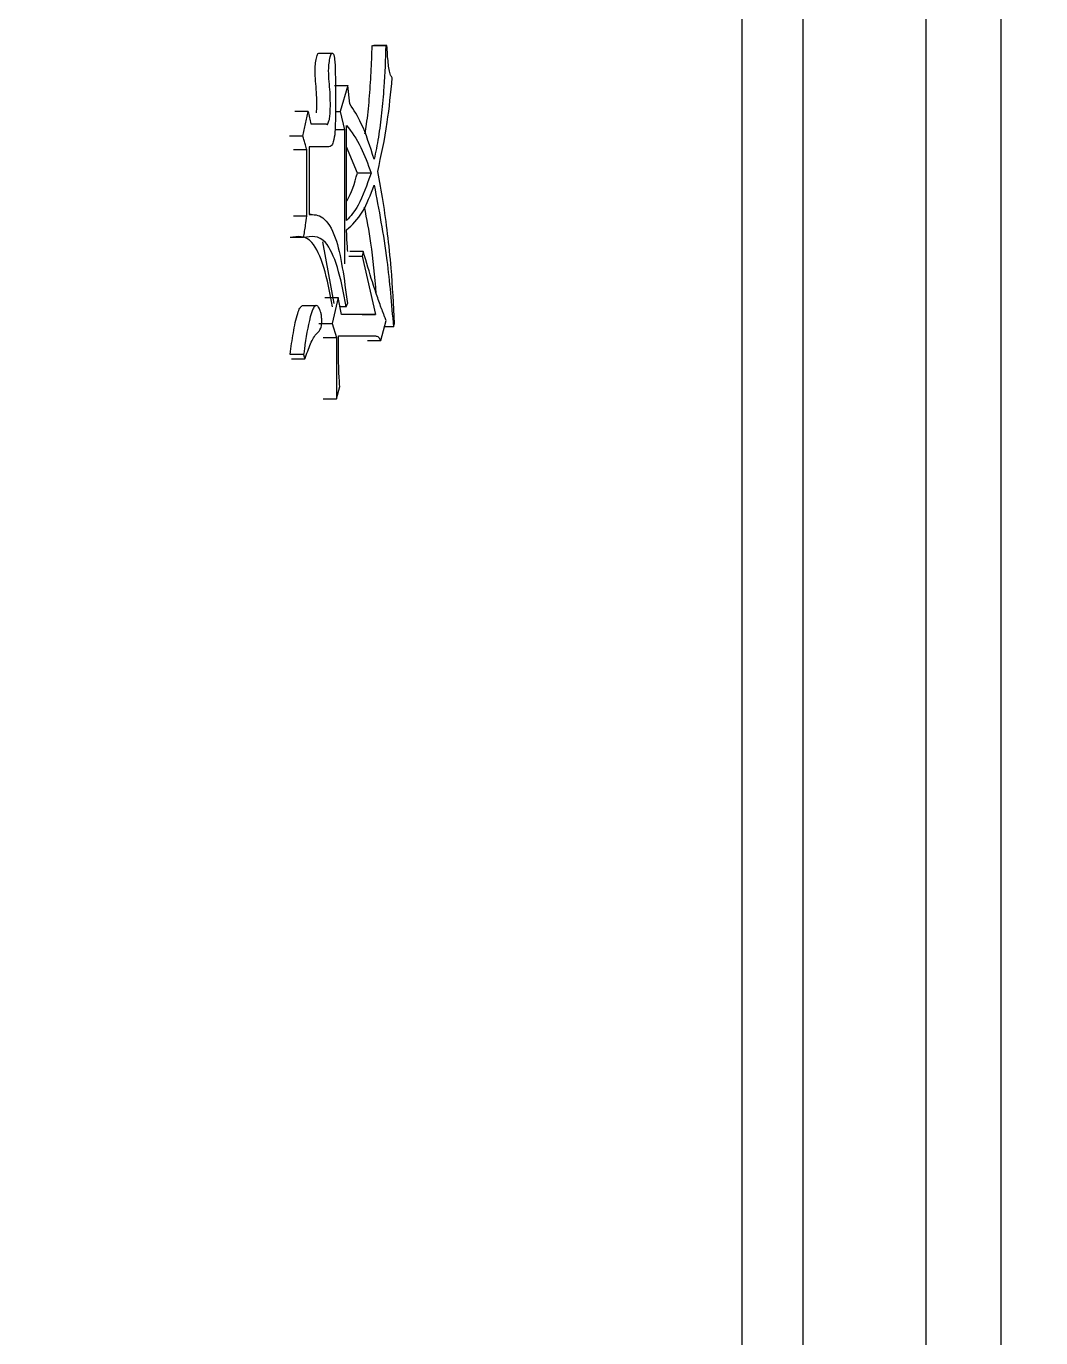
# Model space of a CAD drawing. Header units: millimetres. Extents: x 2136 to 4572, y 748 to 2471.
# Drawn here: x 3187.39 to 3194.53, y 1014.54 to 1023.77 of the extents above; entities that cross this region are included whole.
import ezdxf

# ---------------------------------------------------------------- set-up
doc = ezdxf.new("R2010")
doc.units = ezdxf.units.MM

msp = doc.modelspace()

# ---------------------------------------------------------------- linework, layer by layer
at = {"color": 7, "linetype": 'Continuous', "lineweight": 25}
for p, q in [((3194.2537, 1005.3831), (3194.2537, 1034.689)), ((3193.7214, 1034.4154), (3193.7239, 1005.6779)), ((3192.8567, 1033.971), (3192.8591, 1005.6788)), ((3192.431, 1006.8519), (3192.4318, 1033.7526)), ((3189.8299, 1023.6335), (3189.9232, 1023.6335)), ((3189.9313, 1023.6335), (3189.838, 1023.6335)), ((3189.9313, 1023.6335), (3189.9232, 1023.6335)), ((3189.5435, 1023.5776), (3189.4486, 1023.5776)), ((3189.562, 1023.3522), (3189.656, 1023.3522)), ((3189.656, 1023.3522), (3189.6023, 1023.1683)), ((3189.67, 1023.2224), (3189.656, 1023.3522)), ((3189.5682, 1023.2765), (3189.5682, 1023.1034)), ((3189.3776, 1023.1683), (3189.283, 1023.1683)), ((3189.5682, 1023.1683), (3189.6023, 1023.1683)), ((3189.6023, 1023.1683), (3189.6335, 1023.0385)), ((3189.3951, 1023.0818), (3189.5053, 1023.0818)), ((3189.4109, 1023.0818), (3189.5053, 1023.0818)), ((3189.6475, 1022.4003), (3189.6476, 1023.0709)), ((3189.3394, 1022.9952), (3189.2447, 1022.9952)), ((3189.6335, 1023.0385), (3189.566, 1023.0385)), ((3189.6335, 1023.0385), (3189.6334, 1022.0974)), ((3189.3688, 1022.8979), (3189.2741, 1022.8979)), ((3189.3688, 1022.4327), (3189.3688, 1022.8979)), ((3189.5225, 1022.9195), (3189.3834, 1022.9195)), ((3189.3834, 1022.9195), (3189.3834, 1022.4435)), ((3189.7238, 1022.7356), (3189.6475, 1022.9188)), ((3189.8198, 1022.7356), (3189.7262, 1022.7356)), ((3189.399, 1022.4442), (3189.3834, 1022.4442)), ((3189.3453, 1022.2812), (3189.2506, 1022.2812)), ((3189.4773, 1022.2508), (3189.5574, 1021.8162)), ((3189.6627, 1022.1515), (3189.7565, 1022.1515)), ((3189.7648, 1022.184), (3189.671, 1022.184)), ((3189.7648, 1022.184), (3189.7565, 1022.1515)), ((3189.7565, 1022.1515), (3189.8499, 1021.7404)), ((3189.4276, 1021.8), (3189.3325, 1021.8)), ((3189.494, 1021.8594), (3189.5881, 1021.8594)), ((3189.5881, 1021.8594), (3189.5454, 1021.6755)), ((3189.6108, 1021.7404), (3189.5881, 1021.8594)), ((3189.6447, 1021.7945), (3189.6005, 1021.7945)), ((3189.6447, 1021.7945), (3189.6532, 1021.8162)), ((3189.8499, 1021.7404), (3189.6108, 1021.7404)), ((3189.7564, 1021.7404), (3189.8499, 1021.7404)), ((3189.888, 1021.5566), (3189.9259, 1021.6972)), ((3189.4511, 1021.6755), (3189.5454, 1021.6755)), ((3189.5454, 1021.6755), (3189.5767, 1021.5782)), ((3189.591, 1021.589), (3189.8499, 1021.589)), ((3189.591, 1021.4484), (3189.591, 1021.589)), ((3189.7564, 1021.589), (3189.8499, 1021.589)), ((3189.9768, 1021.6539), (3189.9142, 1021.6539)), ((3189.9768, 1021.6539), (3189.9849, 1021.6755)), ((3189.5767, 1021.5782), (3189.5767, 1021.1455)), ((3189.7946, 1021.5566), (3189.888, 1021.5566)), ((3189.3453, 1021.4591), (3189.2506, 1021.4591)), ((3189.2594, 1021.4267), (3189.3541, 1021.4267)), ((3189.5767, 1021.1455), (3189.5995, 1021.232))]:
    msp.add_line(p, q, dxfattribs=at)
at = {"color": 7, "linetype": 'Continuous', "lineweight": 25, "flags": 128}
for points in [[(3189.3688, 1022.4327), (3189.3447, 1022.4327), (3189.3206, 1022.4327), (3189.2741, 1022.4327)], [(3189.4826, 1021.5782), (3189.5289, 1021.5782), (3189.5767, 1021.5782)], [(3189.3453, 1021.4592), (3189.3497, 1021.4429), (3189.3541, 1021.4267)], [(3189.4825, 1021.1455), (3189.5052, 1021.1455), (3189.5294, 1021.1455), (3189.5767, 1021.1455)]]:
    msp.add_lwpolyline(points, dxfattribs=at)
at = {"color": 7, "linetype": 'Continuous', "lineweight": 25}
for points, knots in [([(3115.821, 1015.7453), (3118.3814, 1015.7701), (3121.9618, 1015.8049), (3127.2311, 1016.0837), (3131.6955, 1016.419), (3137.0115, 1016.9847), (3142.5805, 1017.758), (3148.394, 1018.768), (3154.3652, 1020.0241), (3160.4412, 1021.5347), (3166.5792, 1023.3054), (3172.7444, 1025.3396), (3178.908, 1027.6391), (3185.0448, 1030.2043), (3191.1329, 1033.0347), (3197.1524, 1036.1284), (3203.0852, 1039.4831), (3208.9143, 1043.0953), (3214.6241, 1046.9608), (3220.1996, 1051.0749), (3225.6269, 1055.4321), (3230.8926, 1060.0264), (3235.9839, 1064.8509), (3240.8888, 1069.8985), (3245.5957, 1075.1615), (3250.0935, 1080.6315), (3254.3717, 1086.2997), (3258.4204, 1092.1569), (3262.23, 1098.1936), (3265.7917, 1104.3994), (3269.0969, 1110.7641), (3272.1378, 1117.2766), (3274.9068, 1123.9258), (3277.3973, 1130.7002), (3279.6027, 1137.5879), (3281.5173, 1144.5767), (3283.1359, 1151.6543), (3284.4537, 1158.808), (3285.4666, 1166.025), (3286.171, 1173.2922), (3286.5639, 1180.5964), (3286.6428, 1187.9242), (3286.4058, 1195.2623), (3285.8516, 1202.597), (3284.9795, 1209.9146), (3283.7891, 1217.2017), (3282.281, 1224.4443), (3280.456, 1231.6289), (3278.3156, 1238.7417), (3275.8617, 1245.7692), (3273.0969, 1252.6978), (3270.0242, 1259.5141), (3266.647, 1266.2048), (3262.9695, 1272.7567), (3258.9958, 1279.1567), (3254.7308, 1285.392), (3250.1797, 1291.4501), (3245.3477, 1297.3184), (3240.2406, 1302.9848), (3234.864, 1308.4374), (3229.4172, 1313.485), (3223.9439, 1318.1372), (3218.4856, 1322.4067), (3212.8607, 1326.449), (3207.0793, 1330.2574), (3201.1518, 1333.8256), (3195.0894, 1337.1475), (3188.9036, 1340.2178), (3182.607, 1343.0313), (3176.2133, 1345.5832), (3169.7381, 1347.8693), (3163.2004, 1349.8856), (3156.6255, 1351.6281), (3150.0526, 1353.093), (3143.5588, 1354.2745), (3137.2693, 1355.1716), (3131.7456, 1355.755), (3126.8628, 1356.1226), (3122.0387, 1356.3624), (3116.0643, 1356.4795), (3110.5475, 1356.3691), (3105.2783, 1356.0974), (3100.8139, 1355.7599), (3095.4978, 1355.195), (3089.9288, 1354.4215), (3084.1154, 1353.4115), (3078.1441, 1352.1554), (3072.0681, 1350.6448), (3065.9301, 1348.8741), (3059.7649, 1346.8399), (3053.6014, 1344.5404), (3047.4645, 1341.9752), (3041.3764, 1339.1448), (3035.3569, 1336.051), (3029.4241, 1332.6964), (3023.595, 1329.0842), (3017.8852, 1325.2187), (3012.3097, 1321.1045), (3006.8824, 1316.7473), (3001.6167, 1312.1531), (2996.5254, 1307.3286), (2991.6205, 1302.2809), (2986.9137, 1297.018), (2982.4159, 1291.548), (2978.1376, 1285.8798), (2974.089, 1280.0225), (2970.2793, 1273.9859), (2966.7175, 1267.7801), (2963.4128, 1261.4153), (2960.3701, 1254.9033), (2957.6081, 1248.2519), (2955.271, 1241.9698), (2953.9925, 1237.8647), (2953.4293, 1236.0562)], [0, 0, 0, 0, 0.0102074, 0.014274, 0.021037, 0.0280561, 0.0355867, 0.0434511, 0.0515783, 0.0599113, 0.0684099, 0.0770439, 0.085791, 0.0946336, 0.1035582, 0.112554, 0.1216124, 0.1307262, 0.1398897, 0.1490979, 0.1583469, 0.1676331, 0.1769537, 0.1863062, 0.1956884, 0.2050985, 0.2145348, 0.2239961, 0.233481, 0.2429885, 0.2525178, 0.262068, 0.2716385, 0.2812287, 0.2908382, 0.3004664, 0.3101132, 0.3197782, 0.3294613, 0.3391624, 0.3488814, 0.3586183, 0.3683733, 0.3781464, 0.387938, 0.3977483, 0.4075776, 0.4174265, 0.4272956, 0.4371854, 0.4470968, 0.4570307, 0.4669882, 0.4769704, 0.486979, 0.4970156, 0.5070822, 0.5171812, 0.5273154, 0.5374882, 0.5477037, 0.5569145, 0.5661226, 0.5753266, 0.5845258, 0.5937191, 0.6029052, 0.6120821, 0.6212471, 0.6303962, 0.6395236, 0.6486197, 0.6576679, 0.6666375, 0.6754633, 0.6839789, 0.6919633, 0.6976055, 0.7035012, 0.7112199, 0.7214273, 0.7254939, 0.7322569, 0.739276, 0.7468066, 0.754671, 0.7627982, 0.7711312, 0.7796298, 0.7882638, 0.7970109, 0.8058535, 0.8147781, 0.8237739, 0.8328323, 0.8419461, 0.8511096, 0.8603178, 0.8695668, 0.878853, 0.8881736, 0.8975261, 0.9069083, 0.9163184, 0.9257547, 0.935216, 0.9447009, 0.9542084, 0.9637377, 0.9732879, 0.9828584, 0.9924486, 1, 1, 1, 1]), ([(3189.7765, 1023.0123), (3189.7804, 1023.0343), (3189.7941, 1023.1095), (3189.8077, 1023.2566), (3189.8215, 1023.4417), (3189.8252, 1023.5695), (3189.8271, 1023.6335)], [0, 0, 0, 0, 0.120306, 0.411451, 0.705042, 1, 1, 1, 1]), ([(3189.9232, 1023.6335), (3189.9198, 1023.5348), (3189.9143, 1023.3727), (3189.8946, 1023.1576), (3189.8724, 1022.9854), (3189.8519, 1022.8836), (3189.8417, 1022.833)], [0, 0, 0, 0, 0.343988, 0.565055, 0.783969, 1, 1, 1, 1]), ([(3189.9689, 1023.4063), (3189.9644, 1023.4111), (3189.9554, 1023.421), (3189.9463, 1023.4631), (3189.9372, 1023.5327), (3189.9337, 1023.5918), (3189.9313, 1023.6335)], [0, 0, 0, 0, 0.175771, 0.359485, 0.548639, 1, 1, 1, 1]), ([(3189.436, 1023.1602), (3189.4362, 1023.1629), (3189.4399, 1023.2163), (3189.4361, 1023.3245), (3189.4216, 1023.4425), (3189.4303, 1023.5245), (3189.4371, 1023.5574), (3189.4435, 1023.5742), (3189.4464, 1023.5761), (3189.4473, 1023.5767)], [0, 0, 0, 0, 0.018521, 0.367057, 0.710389, 0.822056, 0.932404, 0.97926, 1, 1, 1, 1]), ([(3189.5053, 1023.0818), (3189.5065, 1023.0805), (3189.5087, 1023.0782), (3189.5115, 1023.0769), (3189.5137, 1023.0784), (3189.5162, 1023.0855), (3189.5201, 1023.0978), (3189.5264, 1023.1092), (3189.5307, 1023.1353), (3189.5343, 1023.2067), (3189.5324, 1023.323), (3189.5173, 1023.4405), (3189.5255, 1023.5221), (3189.5322, 1023.556), (3189.5395, 1023.5747), (3189.5456, 1023.5805), (3189.5513, 1023.5791), (3189.556, 1023.572), (3189.5602, 1023.5577), (3189.5658, 1023.5188), (3189.569, 1023.4219), (3189.5685, 1023.3352), (3189.5682, 1023.2765)], [0, 0, 0, 0, 0.0138, 0.025127, 0.031098, 0.037099, 0.060784, 0.089374, 0.112534, 0.153888, 0.320046, 0.483741, 0.537098, 0.589789, 0.612612, 0.635583, 0.657284, 0.674402, 0.691535, 0.721107, 0.811251, 1, 1, 1, 1]), ([(3189.8663, 1022.7465), (3189.8908, 1022.8578), (3189.9349, 1023.0585), (3189.9584, 1023.2992), (3189.9689, 1023.4063)], [0, 0, 0, 0, 0.554975, 1, 1, 1, 1]), ([(3189.3394, 1022.9952), (3189.3458, 1023.0241), (3189.3585, 1023.0818), (3189.3712, 1023.1395), (3189.3776, 1023.1683)], [0, 0, 0, 0, 0.4999994, 1, 1, 1, 1]), ([(3189.3776, 1023.1683), (3189.3805, 1023.1539), (3189.3864, 1023.125), (3189.3922, 1023.0962), (3189.3951, 1023.0818)], [0, 0, 0, 0, 0.5, 1, 1, 1, 1]), ([(3189.8417, 1022.833), (3189.8127, 1022.9227), (3189.7612, 1023.0818), (3189.6977, 1023.1797), (3189.67, 1023.2224)], [0, 0, 0, 0, 0.563739, 1, 1, 1, 1]), ([(3189.5682, 1023.1034), (3189.5679, 1023.0764), (3189.5672, 1023.0234), (3189.5569, 1022.9554), (3189.5395, 1022.9228), (3189.5281, 1022.9206), (3189.5225, 1022.9195)], [0, 0, 0, 0, 0.293529, 0.577239, 0.79045, 1, 1, 1, 1]), ([(3189.6476, 1023.0709), (3189.6824, 1023.0251), (3189.7451, 1022.9427), (3189.7968, 1022.7993), (3189.8198, 1022.7356)], [0, 0, 0, 0, 0.555585, 1, 1, 1, 1]), ([(3189.3688, 1022.8979), (3189.3652, 1022.9097), (3189.3585, 1022.9319), (3189.3487, 1022.9644), (3189.3425, 1022.9849), (3189.3394, 1022.9952)], [0, 0, 0, 0, 0.365746, 0.682872, 1, 1, 1, 1]), ([(3189.8198, 1022.7356), (3189.7908, 1022.6525), (3189.7394, 1022.5049), (3189.6755, 1022.4321), (3189.6475, 1022.4003)], [0, 0, 0, 0, 0.56317, 1, 1, 1, 1]), ([(3189.6475, 1022.5381), (3189.6498, 1022.5412), (3189.6795, 1022.5828), (3189.7025, 1022.6622), (3189.7238, 1022.7356)], [0, 0, 0, 0, 0.075653, 1, 1, 1, 1]), ([(3189.9849, 1021.6755), (3189.9782, 1021.8071), (3189.9672, 1022.0233), (3189.9374, 1022.3084), (3189.9063, 1022.5379), (3189.8796, 1022.6772), (3189.8663, 1022.7465)], [0, 0, 0, 0, 0.3437, 0.56446, 0.78335, 1, 1, 1, 1]), ([(3189.6475, 1022.3354), (3189.687, 1022.3706), (3189.7579, 1022.434), (3189.8159, 1022.5829), (3189.8417, 1022.6491)], [0, 0, 0, 0, 0.555454, 1, 1, 1, 1]), ([(3189.8417, 1022.6491), (3189.8743, 1022.4778), (3189.9329, 1022.1691), (3189.9633, 1021.8126), (3189.9768, 1021.6539)], [0, 0, 0, 0, 0.554852, 1, 1, 1, 1]), ([(3189.3453, 1022.2813), (3189.3476, 1022.2961), (3189.3522, 1022.3257), (3189.36, 1022.3762), (3189.3655, 1022.4118), (3189.3688, 1022.4327)], [0, 0, 0, 0, 0.293208, 0.586415, 1, 1, 1, 1]), ([(3189.3834, 1022.4435), (3189.416, 1022.4433), (3189.4816, 1022.4429), (3189.595, 1022.2681), (3189.6308, 1021.9898), (3189.6532, 1021.8162)], [0, 0, 0, 0, 0.271711, 0.545564, 1, 1, 1, 1]), ([(3189.8564, 1021.8864), (3189.8459, 1022.0087), (3189.8271, 1022.2271), (3189.79, 1022.4127), (3189.7737, 1022.4944)], [0, 0, 0, 0, 0.559578, 1, 1, 1, 1]), ([(3189.656, 1022.1839), (3189.6546, 1022.2012), (3189.6519, 1022.2346), (3189.6484, 1022.2849), (3189.6478, 1022.3185), (3189.6475, 1022.3354)], [0, 0, 0, 0, 0.3484066, 0.6722881, 1, 1, 1, 1]), ([(3189.5489, 1021.7945), (3189.5302, 1021.8926), (3189.4936, 1022.084), (3189.3896, 1022.3065), (3189.3027, 1022.2908), (3189.2499, 1022.2812)], [0, 0, 0, 0, 0.291558, 0.569369, 1, 1, 1, 1]), ([(3189.6447, 1021.7945), (3189.6259, 1021.8926), (3189.5893, 1022.084), (3189.4852, 1022.3065), (3189.3982, 1022.2908), (3189.3453, 1022.2812)], [0, 0, 0, 0, 0.29142, 0.569226, 1, 1, 1, 1]), ([(3189.9259, 1021.6972), (3189.9244, 1021.7009), (3189.9223, 1021.7064), (3189.9194, 1021.7137), (3189.9165, 1021.7211), (3189.9136, 1021.7285), (3189.9107, 1021.7359), (3189.9086, 1021.7414), (3189.9057, 1021.7489), (3189.9028, 1021.7563), (3189.9, 1021.7639), (3189.8978, 1021.7695), (3189.8935, 1021.7809), (3189.8786, 1021.8211), (3189.8592, 1021.8771), (3189.821, 1021.9928), (3189.7918, 1022.0914), (3189.7679, 1022.1733), (3189.7648, 1022.184)], [0, 0, 0, 0, 0.025377, 0.038065, 0.050754, 0.076131, 0.088819, 0.101507, 0.114196, 0.139573, 0.152261, 0.16495, 0.177638, 0.228393, 0.431466, 0.532978, 0.939243, 1, 1, 1, 1]), ([(3189.2499, 1021.4592), (3189.2571, 1021.5103), (3189.2717, 1021.6128), (3189.2947, 1021.7253), (3189.3167, 1021.7862), (3189.3273, 1021.7954), (3189.3316, 1021.7992)], [0, 0, 0, 0, 0.376936, 0.756018, 0.900931, 1, 1, 1, 1]), ([(3189.3541, 1021.4267), (3189.367, 1021.4637), (3189.3928, 1021.5381), (3189.4312, 1021.6074), (3189.4608, 1021.6247), (3189.4704, 1021.6596), (3189.4726, 1021.6824), (3189.4726, 1021.7086), (3189.4701, 1021.7364), (3189.4639, 1021.7643), (3189.4539, 1021.7875), (3189.4404, 1021.804), (3189.4248, 1021.8018), (3189.4073, 1021.776), (3189.3781, 1021.6806), (3189.3597, 1021.5642), (3189.347, 1021.4714), (3189.3453, 1021.4592)], [0, 0, 0, 0, 0.147264, 0.295549, 0.379238, 0.397703, 0.416178, 0.440331, 0.464931, 0.490583, 0.529382, 0.57023, 0.614805, 0.662848, 0.734386, 0.964893, 1, 1, 1, 1]), ([(3189.8499, 1021.589), (3189.8573, 1021.5877), (3189.8707, 1021.5854), (3189.8827, 1021.5654), (3189.888, 1021.5566)], [0, 0, 0, 0, 0.557224, 1, 1, 1, 1]), ([(3189.5995, 1021.232), (3189.5966, 1021.2718), (3189.5916, 1021.3429), (3189.5912, 1021.4161), (3189.591, 1021.4484)], [0, 0, 0, 0, 0.558839, 1, 1, 1, 1])]:
    msp.add_open_spline(points, degree=3, knots=knots, dxfattribs=at)

doc.saveas('drawing.dxf')
